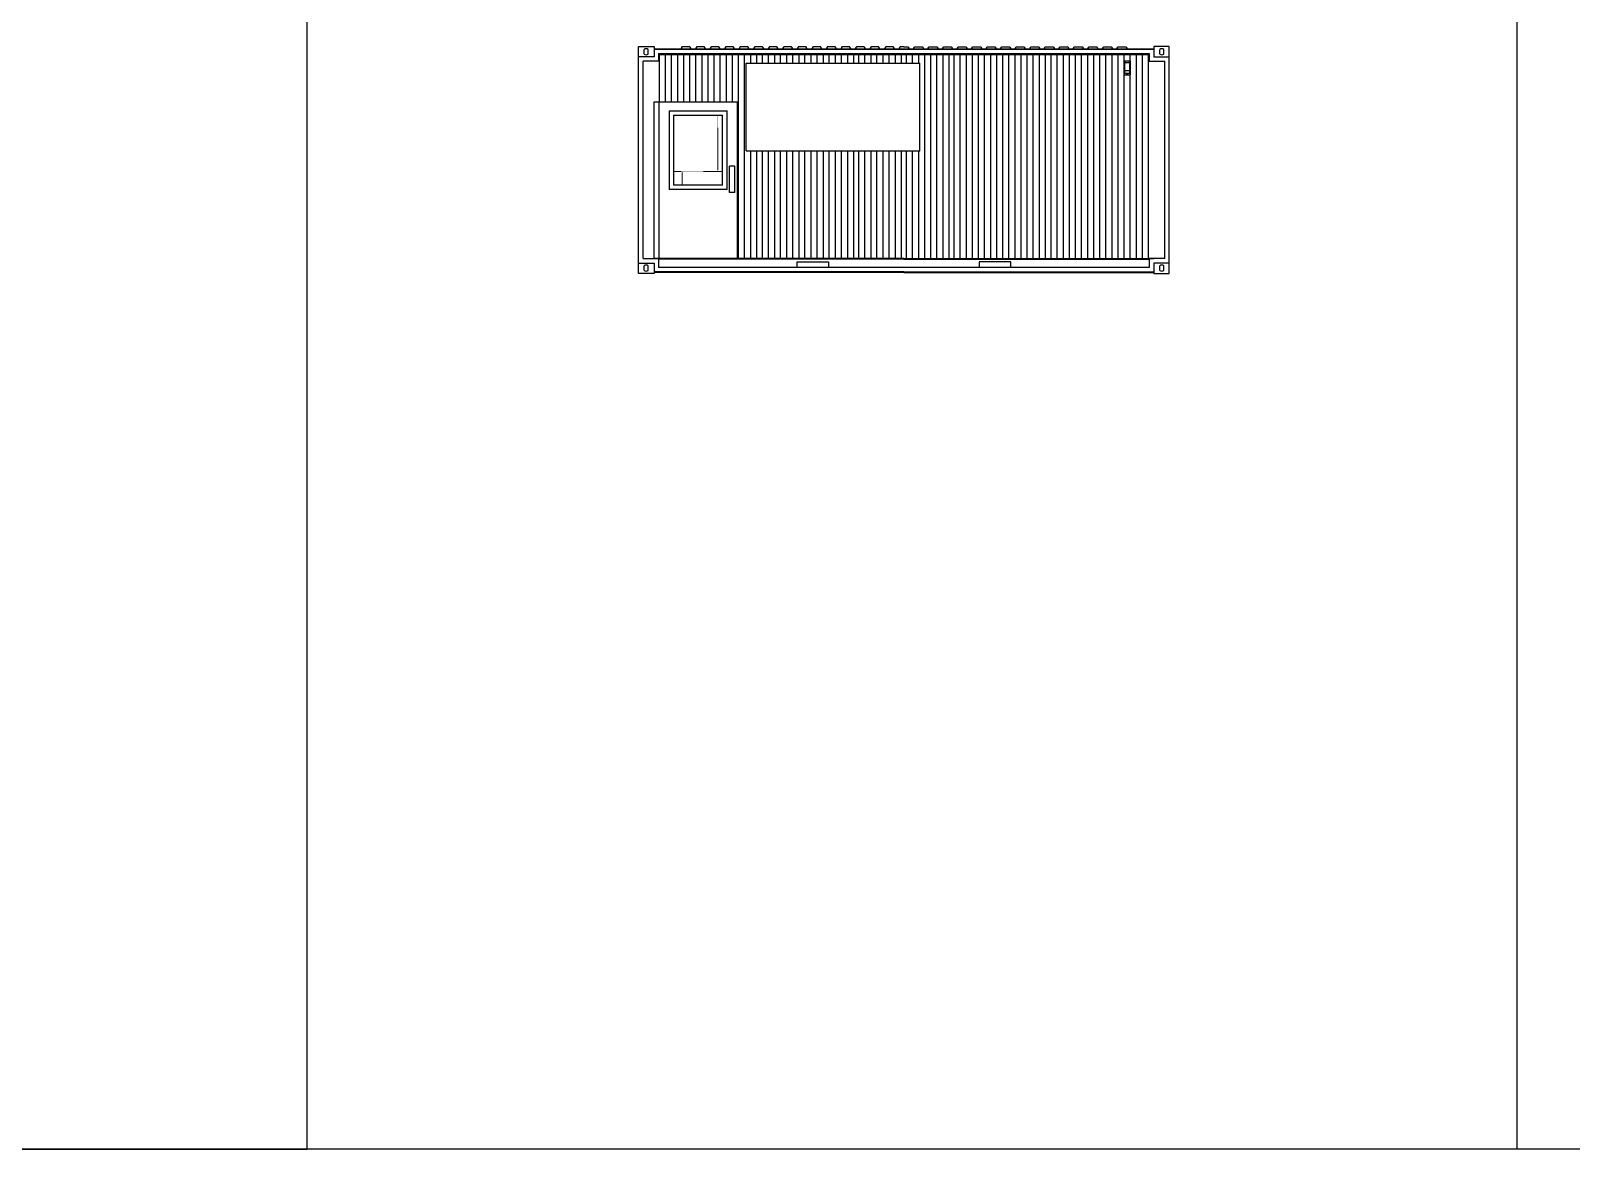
# Model space of a CAD drawing. Header units: millimetres. Extents: x -114891 to 6090, y -66971 to -39451.
# Drawn here: x -38213 to -20628, y -66971 to -54205 of the extents above; entities that cross this region are included whole.
import ezdxf

# ---------------------------------------------------------------- set-up
doc = ezdxf.new("R2010")
doc.units = ezdxf.units.MM
doc.header["$LTSCALE"] = 0.05
doc.linetypes.add('HIDDENX2', pattern=[19.05, 12.7, -6.35])
for name, color, linetype in [('1', 7, 'Continuous'), ('3', 7, 'Continuous'), ('Yellow', 40, 'Continuous')]:
    doc.layers.add(name, color=color, linetype=linetype)
doc.layers.add('Lines', color=181, linetype='Continuous', lineweight=30)
doc.layers.add('Window View', color=253, linetype='HIDDENX2', lineweight=5)

msp = doc.modelspace()

# ---------------------------------------------------------------- linework, layer by layer
for p, q in [((-31273.952, -56973.852), (-31273.952, -54482.852)), ((-31035.952, -55017.138), (-31035.952, -54473.852)), ((-31223.952, -56805.852), (-31223.952, -54550.852)), ((-30045.012, -55574.333), (-30045.012, -54574.333)), ((-30045.012, -54574.333), (-28065.012, -54574.333)), ((-28065.012, -55574.333), (-28065.012, -54574.333)), ((-31095.012, -56804.352), (-31095.012, -55017.138)), ((-31095.012, -55017.138), (-30145.012, -55017.138)), ((-31045.012, -55017.138), (-31045.012, -56804.352)), ((-30145.012, -56804.352), (-30145.012, -55017.138)), ((-30925.012, -55117.138), (-30265.012, -55117.138)), ((-30925.012, -55117.138), (-30925.012, -56017.138)), ((-30875.012, -55167.138), (-30315.012, -55167.138)), ((-30875.012, -55167.138), (-30875.012, -55967.138)), ((-30315.012, -55967.138), (-30315.012, -55167.138)), ((-30265.012, -56017.138), (-30265.012, -55117.138)), ((-30045.012, -55574.333), (-28065.012, -55574.333)), ((-30175.012, -55750.338), (-30235.012, -55750.338)), ((-30235.012, -56050.338), (-30235.012, -55750.338)), ((-30175.012, -56050.338), (-30175.012, -55750.338)), ((-30265.012, -56017.138), (-30925.012, -56017.138)), ((-30315.012, -55967.138), (-30875.012, -55967.138)), ((-30175.012, -56050.338), (-30235.012, -56050.338)), ((-31212.374, -56939.976), (-31212.374, -56887.729)), ((-31165.529, -56939.976), (-31165.529, -56887.729)), ((-31095.952, -56805.852), (-31095.952, -56804.352)), ((-31045.012, -56804.352), (-31095.952, -56804.352)), ((-28244.952, -56956.352), (-31095.952, -56956.352)), ((-28244.952, -56962.352), (-31095.952, -56962.352)), ((-28244.952, -56810.352), (-31045.952, -56810.352)), ((-28244.952, -56906.352), (-31045.952, -56906.352)), ((-28244.952, -56804.352), (-31045.012, -56804.352))]:
    msp.add_line(p, q)
at = {"color": 251}
for p, q in [((-30966.952, -55017.138), (-30966.952, -54473.852)), ((-30898.952, -55017.138), (-30898.952, -54473.852)), ((-30826.952, -55017.138), (-30826.952, -54473.852)), ((-30758.952, -55017.138), (-30758.952, -54473.852)), ((-30688.952, -55017.138), (-30688.952, -54473.852)), ((-30620.952, -55017.138), (-30620.952, -54473.852)), ((-30548.952, -55017.138), (-30548.952, -54473.852))]:
    msp.add_line(p, q, dxfattribs=at)
at = {"flags": 128}
msp.add_lwpolyline([(-31095.952, -56973.852), (-31273.952, -56973.852), (-31273.952, -56855.852), (-31095.952, -56855.852)], close=True, dxfattribs=at)
msp.add_lwpolyline([(-31223.952, -56805.852), (-31045.952, -56805.852), (-31045.952, -56906.352)], dxfattribs=at)
for start, end in [(48.1204528, 131.8795472), (228.1204528, 311.8795472)]:
    msp.add_arc((-31188.952, -56913.852), 35.086, start, end)
at = {"layer": '1'}
for p, q in [((-31212.374, -54470.185), (-31212.374, -54417.938)), ((-31165.529, -54470.185), (-31165.529, -54417.938)), ((-25393.952, -54413.852), (-31095.952, -54413.852)), ((-31095.952, -54413.852), (-25393.952, -54413.852)), ((-31045.952, -54463.852), (-25443.952, -54463.852)), ((-25443.952, -54473.852), (-31045.952, -54473.852)), ((-31045.952, -54473.852), (-25443.952, -54473.852)), ((-25453.952, -56804.352), (-25453.952, -54473.852)), ((-25324.374, -54470.185), (-25324.374, -54417.938)), ((-25277.529, -54470.185), (-25277.529, -54417.938)), ((-25215.952, -56973.852), (-25215.952, -54482.852)), ((-25730.952, -54545.852), (-25662.952, -54545.852)), ((-25730.952, -54545.852), (-25730.952, -54705.852)), ((-25724.782, -54657.127), (-25669.122, -54657.127)), ((-25662.952, -54545.852), (-25662.952, -54705.852)), ((-25265.952, -56805.852), (-25265.952, -54550.852)), ((-25730.952, -54705.852), (-25662.952, -54705.852)), ((-28244.952, -56804.352), (-25393.952, -56804.352)), ((-28244.952, -56810.352), (-25443.952, -56810.352)), ((-28244.952, -56956.352), (-25393.952, -56956.352)), ((-28244.952, -56962.352), (-25393.952, -56962.352)), ((-25393.952, -56805.852), (-25393.952, -56804.352)), ((-25324.374, -56939.976), (-25324.374, -56887.729)), ((-25277.529, -56939.976), (-25277.529, -56887.729))]:
    msp.add_line(p, q, dxfattribs=at)
at = {"layer": '1', "flags": 128}
for points in [[(-31095.952, -54500.852), (-31273.952, -54500.852), (-31273.952, -54382.852), (-31095.952, -54382.852)], [(-25393.952, -54500.852), (-25215.952, -54500.852), (-25215.952, -54382.852), (-25393.952, -54382.852)], [(-25393.952, -56973.852), (-25215.952, -56973.852), (-25215.952, -56855.852), (-25393.952, -56855.852)]]:
    msp.add_lwpolyline(points, close=True, dxfattribs=at)
for points in [[(-31045.952, -54463.852), (-31045.952, -54550.852), (-31223.952, -54550.852)], [(-25443.952, -54463.852), (-25443.952, -54550.852), (-25265.952, -54550.852)], [(-29464.952, -56906.352), (-29464.952, -56840.352), (-29104.952, -56840.352), (-29104.952, -56906.352)], [(-25265.952, -56805.852), (-25443.952, -56805.852), (-25443.952, -56906.352), (-28244.952, -56906.352)], [(-27024.952, -56906.352), (-27024.952, -56840.352), (-27384.952, -56840.352), (-27384.952, -56906.352)]]:
    msp.add_lwpolyline(points, dxfattribs=at)
for points in [[(-30650.939, -54413.852), (-30672.474, -54413.852, -0.279958999), (-30676.024, -54411.695), (-30687.284, -54390.009, 0.279958999), (-30690.834, -54387.852), (-30776.974, -54387.852, 0.279958999), (-30780.524, -54390.009), (-30791.784, -54411.695, -0.279958999), (-30795.334, -54413.852), (-30816.869, -54413.852)], [(-30485.009, -54413.852), (-30506.543, -54413.852, -0.279958999), (-30510.093, -54411.695), (-30521.354, -54390.009, 0.279958999), (-30524.904, -54387.852), (-30611.043, -54387.852, 0.279958999), (-30614.593, -54390.009), (-30625.854, -54411.695, -0.279958999), (-30629.404, -54413.852), (-30650.939, -54413.852)], [(-30319.078, -54413.852), (-30340.613, -54413.852, -0.279958999), (-30344.163, -54411.695), (-30355.424, -54390.009, 0.279958999), (-30358.974, -54387.852), (-30445.113, -54387.852, 0.279958999), (-30448.663, -54390.009), (-30459.924, -54411.695, -0.279958999), (-30463.474, -54413.852), (-30485.009, -54413.852)], [(-30153.148, -54413.852), (-30174.683, -54413.852, -0.279958999), (-30178.233, -54411.695), (-30189.493, -54390.009, 0.279958999), (-30193.043, -54387.852), (-30279.183, -54387.852, 0.279958999), (-30282.733, -54390.009), (-30293.993, -54411.695, -0.279958999), (-30297.543, -54413.852), (-30319.078, -54413.852)], [(-29987.218, -54413.852), (-30008.753, -54413.852, -0.279958999), (-30012.303, -54411.695), (-30023.563, -54390.009, 0.279958999), (-30027.113, -54387.852), (-30113.253, -54387.852, 0.279958999), (-30116.803, -54390.009), (-30128.063, -54411.695, -0.279958999), (-30131.613, -54413.852), (-30153.148, -54413.852)], [(-29821.288, -54413.852), (-29842.823, -54413.852, -0.279958999), (-29846.373, -54411.695), (-29857.633, -54390.009, 0.279958999), (-29861.183, -54387.852), (-29947.323, -54387.852, 0.279958999), (-29950.873, -54390.009), (-29962.133, -54411.695, -0.279958999), (-29965.683, -54413.852), (-29987.218, -54413.852)], [(-29655.358, -54413.852), (-29676.893, -54413.852, -0.279958999), (-29680.443, -54411.695), (-29691.703, -54390.009, 0.279958999), (-29695.253, -54387.852), (-29781.393, -54387.852, 0.279958999), (-29784.943, -54390.009), (-29796.203, -54411.695, -0.279958999), (-29799.753, -54413.852), (-29821.288, -54413.852)], [(-29489.428, -54413.852), (-29510.963, -54413.852, -0.279958999), (-29514.513, -54411.695), (-29525.773, -54390.009, 0.279958999), (-29529.323, -54387.852), (-29615.463, -54387.852, 0.279958999), (-29619.013, -54390.009), (-29630.273, -54411.695, -0.279958999), (-29633.823, -54413.852), (-29655.358, -54413.852)], [(-29323.498, -54413.852), (-29345.032, -54413.852, -0.279958999), (-29348.582, -54411.695), (-29359.843, -54390.009, 0.279958999), (-29363.393, -54387.852), (-29449.532, -54387.852, 0.279958999), (-29453.082, -54390.009), (-29464.343, -54411.695, -0.279958999), (-29467.893, -54413.852), (-29489.428, -54413.852)], [(-29157.567, -54413.852), (-29179.102, -54413.852, -0.279958999), (-29182.652, -54411.695), (-29193.913, -54390.009, 0.279958999), (-29197.463, -54387.852), (-29283.602, -54387.852, 0.279958999), (-29287.152, -54390.009), (-29298.413, -54411.695, -0.279958999), (-29301.963, -54413.852), (-29323.498, -54413.852)], [(-28991.637, -54413.852), (-29013.172, -54413.852, -0.279958999), (-29016.722, -54411.695), (-29027.983, -54390.009, 0.279958999), (-29031.533, -54387.852), (-29117.672, -54387.852, 0.279958999), (-29121.222, -54390.009), (-29132.483, -54411.695, -0.279958999), (-29136.033, -54413.852), (-29157.567, -54413.852)], [(-28825.707, -54413.852), (-28847.242, -54413.852, -0.279958999), (-28850.792, -54411.695), (-28862.052, -54390.009, 0.279958999), (-28865.602, -54387.852), (-28951.742, -54387.852, 0.279958999), (-28955.292, -54390.009), (-28966.552, -54411.695, -0.279958999), (-28970.102, -54413.852), (-28991.637, -54413.852)], [(-28659.777, -54413.852), (-28681.312, -54413.852, -0.279958999), (-28684.862, -54411.695), (-28696.122, -54390.009, 0.279958999), (-28699.672, -54387.852), (-28785.812, -54387.852, 0.279958999), (-28789.362, -54390.009), (-28800.622, -54411.695, -0.279958999), (-28804.172, -54413.852), (-28825.707, -54413.852)], [(-28493.847, -54413.852), (-28515.382, -54413.852, -0.279958999), (-28518.932, -54411.695), (-28530.192, -54390.009, 0.279958999), (-28533.742, -54387.852), (-28619.882, -54387.852, 0.279958999), (-28623.432, -54390.009), (-28634.692, -54411.695, -0.279958999), (-28638.242, -54413.852), (-28659.777, -54413.852)], [(-28327.917, -54413.852), (-28349.452, -54413.852, -0.279958999), (-28353.002, -54411.695), (-28364.262, -54390.009, 0.279958999), (-28367.812, -54387.852), (-28453.952, -54387.852, 0.279958999), (-28457.502, -54390.009), (-28468.762, -54411.695, -0.279958999), (-28472.312, -54413.852), (-28493.847, -54413.852)], [(-28244.952, -54387.852), (-28288.022, -54387.852, 0.279958999), (-28291.572, -54390.009), (-28302.832, -54411.695, -0.279958999), (-28306.382, -54413.852), (-28327.917, -54413.852)], [(-28244.952, -54387.852), (-28201.882, -54387.852, -0.279958999), (-28198.332, -54390.009), (-28187.072, -54411.695, 0.279958999), (-28183.522, -54413.852), (-28161.987, -54413.852)], [(-28161.987, -54413.852), (-28140.452, -54413.852, 0.279958999), (-28136.902, -54411.695), (-28125.641, -54390.009, -0.279958999), (-28122.091, -54387.852), (-28035.952, -54387.852, -0.279958999), (-28032.402, -54390.009), (-28021.141, -54411.695, 0.279958999), (-28017.591, -54413.852), (-27996.056, -54413.852)], [(-27996.056, -54413.852), (-27974.522, -54413.852, 0.279958999), (-27970.972, -54411.695), (-27959.711, -54390.009, -0.279958999), (-27956.161, -54387.852), (-27870.022, -54387.852, -0.279958999), (-27866.472, -54390.009), (-27855.211, -54411.695, 0.279958999), (-27851.661, -54413.852), (-27830.126, -54413.852)], [(-27830.126, -54413.852), (-27808.591, -54413.852, 0.279958999), (-27805.041, -54411.695), (-27793.781, -54390.009, -0.279958999), (-27790.231, -54387.852), (-27704.091, -54387.852, -0.279958999), (-27700.541, -54390.009), (-27689.281, -54411.695, 0.279958999), (-27685.731, -54413.852), (-27664.196, -54413.852)], [(-27664.196, -54413.852), (-27642.661, -54413.852, 0.279958999), (-27639.111, -54411.695), (-27627.851, -54390.009, -0.279958999), (-27624.301, -54387.852), (-27538.161, -54387.852, -0.279958999), (-27534.611, -54390.009), (-27523.351, -54411.695, 0.279958999), (-27519.801, -54413.852), (-27498.266, -54413.852)], [(-27498.266, -54413.852), (-27476.731, -54413.852, 0.279958999), (-27473.181, -54411.695), (-27461.921, -54390.009, -0.279958999), (-27458.371, -54387.852), (-27372.231, -54387.852, -0.279958999), (-27368.681, -54390.009), (-27357.421, -54411.695, 0.279958999), (-27353.871, -54413.852), (-27332.336, -54413.852)], [(-27332.336, -54413.852), (-27310.801, -54413.852, 0.279958999), (-27307.251, -54411.695), (-27295.991, -54390.009, -0.279958999), (-27292.441, -54387.852), (-27206.301, -54387.852, -0.279958999), (-27202.751, -54390.009), (-27191.491, -54411.695, 0.279958999), (-27187.941, -54413.852), (-27166.406, -54413.852)], [(-27166.406, -54413.852), (-27144.871, -54413.852, 0.279958999), (-27141.321, -54411.695), (-27130.061, -54390.009, -0.279958999), (-27126.511, -54387.852), (-27040.371, -54387.852, -0.279958999), (-27036.821, -54390.009), (-27025.561, -54411.695, 0.279958999), (-27022.011, -54413.852), (-27000.476, -54413.852)], [(-27000.476, -54413.852), (-26978.941, -54413.852, 0.279958999), (-26975.391, -54411.695), (-26964.13, -54390.009, -0.279958999), (-26960.58, -54387.852), (-26874.441, -54387.852, -0.279958999), (-26870.891, -54390.009), (-26859.63, -54411.695, 0.279958999), (-26856.08, -54413.852), (-26834.545, -54413.852)], [(-26834.545, -54413.852), (-26813.011, -54413.852, 0.279958999), (-26809.461, -54411.695), (-26798.2, -54390.009, -0.279958999), (-26794.65, -54387.852), (-26708.511, -54387.852, -0.279958999), (-26704.961, -54390.009), (-26693.7, -54411.695, 0.279958999), (-26690.15, -54413.852), (-26668.615, -54413.852)], [(-26668.615, -54413.852), (-26647.08, -54413.852, 0.279958999), (-26643.53, -54411.695), (-26632.27, -54390.009, -0.279958999), (-26628.72, -54387.852), (-26542.58, -54387.852, -0.279958999), (-26539.03, -54390.009), (-26527.77, -54411.695, 0.279958999), (-26524.22, -54413.852), (-26502.685, -54413.852)], [(-26502.685, -54413.852), (-26481.15, -54413.852, 0.279958999), (-26477.6, -54411.695), (-26466.34, -54390.009, -0.279958999), (-26462.79, -54387.852), (-26376.65, -54387.852, -0.279958999), (-26373.1, -54390.009), (-26361.84, -54411.695, 0.279958999), (-26358.29, -54413.852), (-26336.755, -54413.852)], [(-26336.755, -54413.852), (-26315.22, -54413.852, 0.279958999), (-26311.67, -54411.695), (-26300.41, -54390.009, -0.279958999), (-26296.86, -54387.852), (-26210.72, -54387.852, -0.279958999), (-26207.17, -54390.009), (-26195.91, -54411.695, 0.279958999), (-26192.36, -54413.852), (-26170.825, -54413.852)], [(-26170.825, -54413.852), (-26149.29, -54413.852, 0.279958999), (-26145.74, -54411.695), (-26134.48, -54390.009, -0.279958999), (-26130.93, -54387.852), (-26044.79, -54387.852, -0.279958999), (-26041.24, -54390.009), (-26029.98, -54411.695, 0.279958999), (-26026.43, -54413.852), (-26004.895, -54413.852)], [(-26004.895, -54413.852), (-25983.36, -54413.852, 0.279958999), (-25979.81, -54411.695), (-25968.55, -54390.009, -0.279958999), (-25965, -54387.852), (-25878.86, -54387.852, -0.279958999), (-25875.31, -54390.009), (-25864.05, -54411.695, 0.279958999), (-25860.5, -54413.852), (-25838.965, -54413.852)], [(-25838.965, -54413.852), (-25817.43, -54413.852, 0.279958999), (-25813.88, -54411.695), (-25802.619, -54390.009, -0.279958999), (-25799.069, -54387.852), (-25712.93, -54387.852, -0.279958999), (-25709.38, -54390.009), (-25698.119, -54411.695, 0.279958999), (-25694.569, -54413.852), (-25673.035, -54413.852)]]:
    msp.add_lwpolyline(points, format="xyb", dxfattribs=at)
msp.add_lwpolyline([(-25718.782, -54566.492), (-25675.122, -54566.492, -0.414213562), (-25669.122, -54572.492), (-25669.122, -54687.47, -0.414213562), (-25675.122, -54693.47), (-25718.782, -54693.47, -0.414213562), (-25724.782, -54687.47), (-25724.782, -54572.492, -0.414213562)], format="xyb", close=True, dxfattribs=at)
at = {"layer": '1'}
for centre in [(-25719.711, -54553.734), (-25674.193, -54553.734), (-25696.952, -54699.571)]:
    msp.add_circle(centre, 3.141, dxfattribs=at)
for centre, start, end in [((-31188.952, -54444.062), 48.1204528, 131.8795472), ((-31188.952, -54444.062), 228.1204528, 311.8795472), ((-25300.952, -54444.062), 48.1204528, 131.8795472), ((-25300.952, -54444.062), 228.1204528, 311.8795472), ((-25300.952, -56913.852), 48.1204528, 131.8795472), ((-25300.952, -56913.852), 228.1204528, 311.8795472)]:
    msp.add_arc(centre, 35.086, start, end, dxfattribs=at)
at = {"layer": '3', "color": 251}
for p, q in [((-30480.952, -55017.138), (-30480.952, -54473.852)), ((-30410.952, -55017.138), (-30410.952, -54473.852)), ((-30342.952, -55017.138), (-30342.952, -54473.852)), ((-30270.952, -55017.138), (-30270.952, -54473.852)), ((-30202.952, -55017.138), (-30202.952, -54473.852)), ((-30132.952, -56804.352), (-30132.952, -54473.852)), ((-30064.952, -56804.352), (-30064.952, -54473.852)), ((-29992.952, -54574.333), (-29992.952, -54473.852)), ((-29924.952, -54574.333), (-29924.952, -54473.852)), ((-29860.952, -54574.333), (-29860.952, -54473.852)), ((-29792.952, -54574.333), (-29792.952, -54473.852)), ((-29720.952, -54574.333), (-29720.952, -54473.852)), ((-29652.952, -54574.333), (-29652.952, -54473.852)), ((-29582.952, -54574.333), (-29582.952, -54473.852)), ((-29514.952, -54574.333), (-29514.952, -54473.852)), ((-29442.952, -54574.333), (-29442.952, -54473.852)), ((-29374.952, -54574.333), (-29374.952, -54473.852)), ((-29304.952, -54574.333), (-29304.952, -54473.852)), ((-29236.952, -54574.333), (-29236.952, -54473.852)), ((-29164.952, -54574.333), (-29164.952, -54473.852)), ((-29096.952, -54574.333), (-29096.952, -54473.852)), ((-29026.952, -54574.333), (-29026.952, -54473.852)), ((-28958.952, -54574.333), (-28958.952, -54473.852)), ((-28886.952, -54574.333), (-28886.952, -54473.852)), ((-28818.952, -54574.333), (-28818.952, -54473.852)), ((-28760.952, -54574.333), (-28760.952, -54473.852)), ((-28692.952, -54574.333), (-28692.952, -54473.852)), ((-28620.952, -54574.333), (-28620.952, -54473.852)), ((-28552.952, -54574.333), (-28552.952, -54473.852)), ((-28482.952, -54574.333), (-28482.952, -54473.852)), ((-28414.952, -54574.333), (-28414.952, -54473.852)), ((-28342.952, -54574.333), (-28342.952, -54473.852)), ((-28274.952, -54574.333), (-28274.952, -54473.852)), ((-28214.952, -54574.333), (-28214.952, -54473.852)), ((-28146.952, -54574.333), (-28146.952, -54473.852)), ((-28074.952, -54574.333), (-28074.952, -54473.852)), ((-28006.952, -56804.352), (-28006.952, -54473.852)), ((-27936.952, -56804.352), (-27936.952, -54473.852)), ((-27868.952, -56804.352), (-27868.952, -54473.852)), ((-27796.952, -56804.352), (-27796.952, -54473.852)), ((-27728.952, -56804.352), (-27728.952, -54473.852)), ((-27670.952, -56804.352), (-27670.952, -54473.852)), ((-27602.952, -56804.352), (-27602.952, -54473.852)), ((-27530.952, -56804.352), (-27530.952, -54473.852)), ((-27462.952, -56804.352), (-27462.952, -54473.852)), ((-27392.952, -56804.352), (-27392.952, -54473.852)), ((-27324.952, -56804.352), (-27324.952, -54473.852)), ((-27252.952, -56804.352), (-27252.952, -54473.852)), ((-27184.952, -56804.352), (-27184.952, -54473.852)), ((-27114.952, -56804.352), (-27114.952, -54473.852)), ((-27046.952, -56804.352), (-27046.952, -54473.852)), ((-26974.952, -56804.352), (-26974.952, -54473.852)), ((-26906.952, -56804.352), (-26906.952, -54473.852)), ((-26836.952, -56804.352), (-26836.952, -54473.852)), ((-26768.952, -56804.352), (-26768.952, -54473.852)), ((-26696.952, -56804.352), (-26696.952, -54473.852)), ((-26628.952, -56804.352), (-26628.952, -54473.852)), ((-26564.952, -56804.352), (-26564.952, -54473.852)), ((-26496.952, -56804.352), (-26496.952, -54473.852)), ((-26424.952, -56804.352), (-26424.952, -54473.852)), ((-26356.952, -56804.352), (-26356.952, -54473.852)), ((-26286.952, -56804.352), (-26286.952, -54473.852)), ((-26218.952, -56804.352), (-26218.952, -54473.852)), ((-26146.952, -56804.352), (-26146.952, -54473.852)), ((-26078.952, -56804.352), (-26078.952, -54473.852)), ((-26008.952, -56804.352), (-26008.952, -54473.852)), ((-25940.952, -56804.352), (-25940.952, -54473.852)), ((-25868.952, -56804.352), (-25868.952, -54473.852)), ((-25800.952, -56804.352), (-25800.952, -54473.852)), ((-25730.952, -56804.352), (-25730.952, -54473.852)), ((-25662.952, -56804.352), (-25662.952, -54473.852)), ((-25590.952, -56804.352), (-25590.952, -54473.852)), ((-25522.952, -56804.352), (-25522.952, -54473.852)), ((-29992.952, -56804.352), (-29992.952, -55574.333)), ((-29924.952, -56804.352), (-29924.952, -55574.333)), ((-29860.952, -56804.352), (-29860.952, -55574.333)), ((-29792.952, -56804.352), (-29792.952, -55574.333)), ((-29720.952, -56804.352), (-29720.952, -55574.333)), ((-29652.952, -56804.352), (-29652.952, -55574.333)), ((-29582.952, -56804.352), (-29582.952, -55574.333)), ((-29514.952, -56804.352), (-29514.952, -55574.333)), ((-29442.952, -56804.352), (-29442.952, -55574.333)), ((-29374.952, -56804.352), (-29374.952, -55574.333)), ((-29304.952, -56804.352), (-29304.952, -55574.333)), ((-29236.952, -56804.352), (-29236.952, -55574.333)), ((-29164.952, -56804.352), (-29164.952, -55574.333)), ((-29096.952, -56804.352), (-29096.952, -55574.333)), ((-29026.952, -56804.352), (-29026.952, -55574.333)), ((-28958.952, -56804.352), (-28958.952, -55574.333)), ((-28886.952, -56804.352), (-28886.952, -55574.333)), ((-28818.952, -56804.352), (-28818.952, -55574.333)), ((-28760.952, -56804.352), (-28760.952, -55574.333)), ((-28692.952, -56804.352), (-28692.952, -55574.333)), ((-28620.952, -56804.352), (-28620.952, -55574.333)), ((-28552.952, -56804.352), (-28552.952, -55574.333)), ((-28482.952, -56804.352), (-28482.952, -55574.333)), ((-28414.952, -56804.352), (-28414.952, -55574.333)), ((-28342.952, -56804.352), (-28342.952, -55574.333)), ((-28274.952, -56804.352), (-28274.952, -55574.333)), ((-28214.952, -56804.352), (-28214.952, -55574.333)), ((-28146.952, -56804.352), (-28146.952, -55574.333)), ((-28074.952, -56804.352), (-28074.952, -55574.333))]:
    msp.add_line(p, q, dxfattribs=at)
at = {"layer": 'Lines'}
msp.add_line((-31045.952, -55810.352), (-31045.012, -55810.352), dxfattribs=at)
at = {"layer": 'Window View'}
for p, q in [((-30367.952, -55167.138), (-30367.952, -55810.352)), ((-30875.012, -55810.352), (-30315.012, -55810.352)), ((-30777.952, -55810.352), (-30777.952, -55967.138))]:
    msp.add_line(p, q, dxfattribs=at)
at = {"layer": 'Yellow'}
for p, q in [((-35059.379, -66971.254), (-35059.379, -39451.308)), ((-21246.86, -39451.308), (-21246.86, -66971.254)), ((6089.687, -66971.254), (-114891.36, -66971.254)), ((-57478.585, -66971.254), (-35059.379, -66971.254))]:
    msp.add_line(p, q, dxfattribs=at)

doc.saveas('drawing.dxf')
